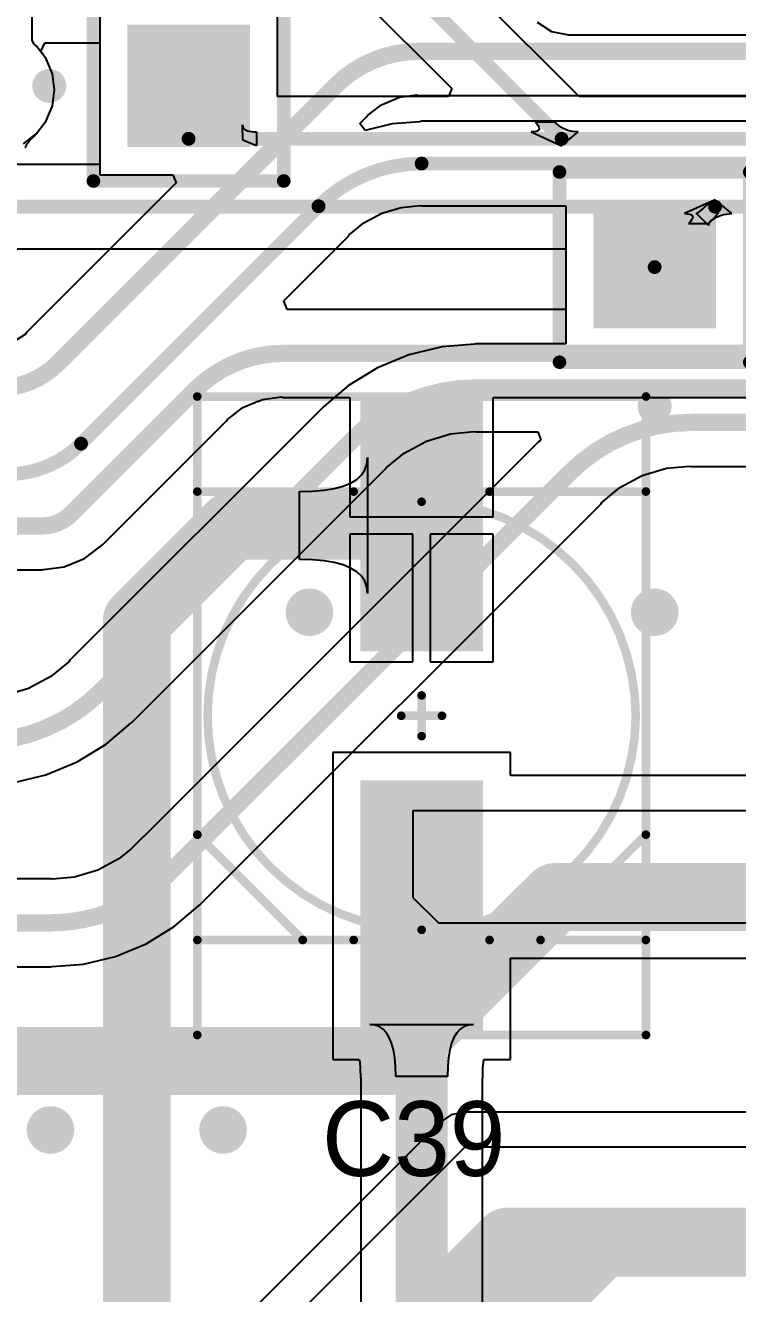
# Model space of a CAD drawing. Header units: millimetres. Extents: x -0.28 to 4.38, y -0.01 to 4.88.
# Drawn here: x 1.025 to 1.438, y 1.3 to 2.035 of the extents above; entities that cross this region are included whole.
import ezdxf

# ---------------------------------------------------------------- set-up
doc = ezdxf.new("R2010")
doc.units = ezdxf.units.MM
doc.header["$MEASUREMENT"] = 0
for name, color, linetype in [('BottomLayer', 5, 'Continuous'), ('BottomSolder', 6, 'Continuous'), ('Mechanical13', 56, 'Continuous'), ('Mechanical15', 56, 'Continuous'), ('MultiLayer', 9, 'Continuous'), ('PadHoleLayer', 156, 'Continuous'), ('TopLayer', 1, 'Continuous'), ('TopOverlay', 2, 'Continuous'), ('TopPaste', 8, 'Continuous'), ('TopSolder', 216, 'Continuous'), ('ViaHoleLayer', 16, 'Continuous')]:
    doc.layers.add(name, color=color, linetype=linetype)

# ---------------------------------------------------------------- blocks, each defined once
blk = doc.blocks.new('JP1_D1T_16')
at = {"layer": 'BottomLayer'}
blk.add_solid([(-0.0315, -0.0315), (0.0315, -0.0315), (-0.0315, 0.0315), (0.0315, 0.0315)], dxfattribs=at)
at = {"layer": 'BottomSolder'}
blk.add_solid([(-0.0355, -0.0355), (0.0355, -0.0355), (-0.0355, 0.0355), (0.0355, 0.0355)], dxfattribs=at)
at = {"layer": 'MultiLayer'}
blk.add_solid([(-0.0315, -0.0315), (0.0315, -0.0315), (-0.0315, 0.0315), (0.0315, 0.0315)], dxfattribs=at)
at = {"layer": 'PadHoleLayer', "const_width": 0.02165}
blk.add_lwpolyline([(-0.01083, 0, 1), (0.01083, 0, 1)], format="xyb", close=True, dxfattribs=at)
at = {"layer": 'TopLayer'}
blk.add_solid([(-0.0315, -0.0315), (0.0315, -0.0315), (-0.0315, 0.0315), (0.0315, 0.0315)], dxfattribs=at)
at = {"layer": 'TopOverlay'}
for points, const_width in [([(0.00492, 0.08071, 1), (-0.00492, 0.08071, 1)], 0.00984), ([(-0.00738, 0.08071, 1), (-0.00246, 0.08071, 1)], 0.00492), ([(0.00246, 0.08071, 1), (0.00738, 0.08071, 1)], 0.00492), ([(-0.05709, 0.05512, 1), (-0.05315, 0.05512, 1)], 0.00394), ([(-0.05709, 0.05512, 1), (-0.05315, 0.05512, 1)], 0.00394), ([(0.05315, 0.05512, 1), (0.05709, 0.05512, 1)], 0.00394), ([(0.05315, 0.05512, 1), (0.05709, 0.05512, 1)], 0.00394), ([(-0.05709, -0.05512, 1), (-0.05315, -0.05512, 1)], 0.00394), ([(-0.05709, -0.05512, 1), (-0.05315, -0.05512, 1)], 0.00394), ([(0.05315, -0.05512, 1), (0.05709, -0.05512, 1)], 0.00394), ([(0.05315, -0.05512, 1), (0.05709, -0.05512, 1)], 0.00394)]:
    blk.add_lwpolyline(points, format="xyb", close=True, dxfattribs=dict(at, const_width=const_width))
at = {"layer": 'TopOverlay', "const_width": 0.00787}
for points in [[(-0.05512, 0.05512), (-0.05512, -0.05512)], [(-0.05512, 0.05512), (0.05512, 0.05512)], [(0.05512, 0.05512), (0.05512, -0.05512)], [(-0.05512, -0.05512), (0.05512, -0.05512)]]:
    blk.add_lwpolyline(points, dxfattribs=at)
at = {"layer": 'TopSolder'}
blk.add_solid([(-0.0355, -0.0355), (0.0355, -0.0355), (-0.0355, 0.0355), (0.0355, 0.0355)], dxfattribs=at)
blk = doc.blocks.new('JP1_D1T_17')
at = {"layer": 'BottomLayer'}
blk.add_solid([(-0.0315, -0.0315), (0.0315, -0.0315), (-0.0315, 0.0315), (0.0315, 0.0315)], dxfattribs=at)
at = {"layer": 'BottomSolder'}
blk.add_solid([(-0.0355, -0.0355), (0.0355, -0.0355), (-0.0355, 0.0355), (0.0355, 0.0355)], dxfattribs=at)
at = {"layer": 'MultiLayer'}
blk.add_solid([(-0.0315, -0.0315), (0.0315, -0.0315), (-0.0315, 0.0315), (0.0315, 0.0315)], dxfattribs=at)
at = {"layer": 'PadHoleLayer', "const_width": 0.02165}
blk.add_lwpolyline([(-0.01083, 0, 1), (0.01083, 0, 1)], format="xyb", close=True, dxfattribs=at)
at = {"layer": 'TopLayer'}
blk.add_solid([(-0.0315, -0.0315), (0.0315, -0.0315), (-0.0315, 0.0315), (0.0315, 0.0315)], dxfattribs=at)
at = {"layer": 'TopOverlay'}
for points, const_width in [([(0.00492, 0.08071, 1), (-0.00492, 0.08071, 1)], 0.00984), ([(-0.00738, 0.08071, 1), (-0.00246, 0.08071, 1)], 0.00492), ([(0.00246, 0.08071, 1), (0.00738, 0.08071, 1)], 0.00492), ([(-0.05709, 0.05512, 1), (-0.05315, 0.05512, 1)], 0.00394), ([(-0.05709, 0.05512, 1), (-0.05315, 0.05512, 1)], 0.00394), ([(0.05315, 0.05512, 1), (0.05709, 0.05512, 1)], 0.00394), ([(0.05315, 0.05512, 1), (0.05709, 0.05512, 1)], 0.00394), ([(-0.05709, -0.05512, 1), (-0.05315, -0.05512, 1)], 0.00394), ([(-0.05709, -0.05512, 1), (-0.05315, -0.05512, 1)], 0.00394), ([(0.05315, -0.05512, 1), (0.05709, -0.05512, 1)], 0.00394), ([(0.05315, -0.05512, 1), (0.05709, -0.05512, 1)], 0.00394)]:
    blk.add_lwpolyline(points, format="xyb", close=True, dxfattribs=dict(at, const_width=const_width))
at = {"layer": 'TopOverlay', "const_width": 0.00787}
for points in [[(-0.05512, 0.05512), (-0.05512, -0.05512)], [(0.05512, 0.05512), (-0.05512, 0.05512)], [(0.05512, 0.05512), (0.05512, -0.05512)], [(0.05512, -0.05512), (-0.05512, -0.05512)]]:
    blk.add_lwpolyline(points, dxfattribs=at)
at = {"layer": 'TopSolder'}
blk.add_solid([(-0.0355, -0.0355), (0.0355, -0.0355), (-0.0355, 0.0355), (0.0355, 0.0355)], dxfattribs=at)
blk = doc.blocks.new('CAP_ALU_SMD_6_3_7_7_2_2_63')
at = {"layer": 'Mechanical13', "const_width": 0.005}
for points in [[(-0.12992, 0.12992), (0.12992, 0.12992)], [(-0.12992, 0.12992), (-0.12992, -0.12992)], [(0.12992, 0.12992), (0.12992, -0.12992)], [(-0.12992, -0.12992), (0.12992, -0.12992)]]:
    blk.add_lwpolyline(points, dxfattribs=at)
at = {"layer": 'Mechanical13'}
for points, const_width in [([(-0.13117, 0.12992, 1), (-0.12867, 0.12992, 1)], 0.0025), ([(-0.13117, 0.12992, 1), (-0.12867, 0.12992, 1)], 0.0025), ([(0.12867, 0.12992, 1), (0.13117, 0.12992, 1)], 0.0025), ([(0.12867, 0.12992, 1), (0.13117, 0.12992, 1)], 0.0025), ([(0.12402, 0, 1), (-0.12402, 0, 1)], 0.005), ([(-0.12527, 0, 1), (-0.12277, 0, 1)], 0.0025), ([(0.12277, 0, 1), (0.12527, 0, 1)], 0.0025), ([(-0.13117, -0.12992, 1), (-0.12867, -0.12992, 1)], 0.0025), ([(-0.13117, -0.12992, 1), (-0.12867, -0.12992, 1)], 0.0025), ([(0.12867, -0.12992, 1), (0.13117, -0.12992, 1)], 0.0025), ([(0.12867, -0.12992, 1), (0.13117, -0.12992, 1)], 0.0025)]:
    blk.add_lwpolyline(points, format="xyb", close=True, dxfattribs=dict(at, const_width=const_width))
at = {"layer": 'Mechanical15', "const_width": 0.005}
for points in [[(-0.185, 0.13), (0.185, 0.13)], [(-0.185, 0.13), (-0.185, -0.13)], [(0.185, 0.13), (0.185, -0.13)], [(0, 0.01181), (0, -0.01181)], [(-0.01181, 0), (0.01181, 0)], [(-0.185, -0.13), (0.185, -0.13)]]:
    blk.add_lwpolyline(points, dxfattribs=at)
at = {"layer": 'Mechanical15', "const_width": 0.0025}
for points in [[(-0.18625, 0.13, 1), (-0.18375, 0.13, 1)], [(-0.18625, 0.13, 1), (-0.18375, 0.13, 1)], [(0.18375, 0.13, 1), (0.18625, 0.13, 1)], [(0.18375, 0.13, 1), (0.18625, 0.13, 1)], [(-0.00125, 0.01181, 1), (0.00125, 0.01181, 1)], [(-0.01306, 0, 1), (-0.01056, 0, 1)], [(0.01056, 0, 1), (0.01306, 0, 1)], [(-0.00125, -0.01181, 1), (0.00125, -0.01181, 1)], [(-0.18625, -0.13, 1), (-0.18375, -0.13, 1)], [(-0.18625, -0.13, 1), (-0.18375, -0.13, 1)], [(0.18375, -0.13, 1), (0.18625, -0.13, 1)], [(0.18375, -0.13, 1), (0.18625, -0.13, 1)]]:
    blk.add_lwpolyline(points, format="xyb", close=True, dxfattribs=at)
at = {"layer": 'TopLayer'}
for points in [[(-0.17913, -0.0315), (-0.04134, -0.0315), (-0.17913, 0.0315), (-0.04134, 0.0315)], [(0.04134, -0.0315), (0.17913, -0.0315), (0.04134, 0.0315), (0.17913, 0.0315)]]:
    blk.add_solid(points, dxfattribs=at)
at = {"layer": 'TopOverlay', "const_width": 0.005}
for points in [[(-0.0689, 0.12992), (-0.12992, 0.0689)], [(-0.0689, 0.12992), (0.12992, 0.12992)], [(0.12992, 0.12992), (0.12992, 0.03937)], [(-0.12992, 0.0689), (-0.12992, 0.03937)], [(-0.12992, -0.03937), (-0.12992, -0.0689)], [(0.12992, -0.03937), (0.12992, -0.12992)], [(-0.12992, -0.0689), (-0.0689, -0.12992)], [(-0.0689, -0.12992), (0.12992, -0.12992)]]:
    blk.add_lwpolyline(points, dxfattribs=at)
at = {"layer": 'TopOverlay', "const_width": 0.0025}
for points in [[(-0.07015, 0.12992, 1), (-0.06765, 0.12992, 1)], [(-0.07015, 0.12992, 1), (-0.06765, 0.12992, 1)], [(0.12867, 0.12992, 1), (0.13117, 0.12992, 1)], [(0.12867, 0.12992, 1), (0.13117, 0.12992, 1)], [(-0.13117, 0.0689, 1), (-0.12867, 0.0689, 1)], [(-0.13117, 0.0689, 1), (-0.12867, 0.0689, 1)], [(-0.13117, 0.03937, 1), (-0.12867, 0.03937, 1)], [(0.12867, 0.03937, 1), (0.13117, 0.03937, 1)], [(-0.13117, -0.03937, 1), (-0.12867, -0.03937, 1)], [(0.12867, -0.03937, 1), (0.13117, -0.03937, 1)], [(-0.13117, -0.0689, 1), (-0.12867, -0.0689, 1)], [(-0.13117, -0.0689, 1), (-0.12867, -0.0689, 1)], [(-0.07015, -0.12992, 1), (-0.06765, -0.12992, 1)], [(-0.07015, -0.12992, 1), (-0.06765, -0.12992, 1)], [(0.12867, -0.12992, 1), (0.13117, -0.12992, 1)], [(0.12867, -0.12992, 1), (0.13117, -0.12992, 1)]]:
    blk.add_lwpolyline(points, format="xyb", close=True, dxfattribs=at)
at = {"layer": 'TopPaste'}
for points in [[(-0.17913, -0.0315), (-0.04134, -0.0315), (-0.17913, 0.0315), (-0.04134, 0.0315)], [(0.04134, -0.0315), (0.17913, -0.0315), (0.04134, 0.0315), (0.17913, 0.0315)]]:
    blk.add_solid(points, dxfattribs=at)
at = {"layer": 'TopSolder'}
for points in [[(-0.18313, -0.0355), (-0.03734, -0.0355), (-0.18313, 0.0355), (-0.03734, 0.0355)], [(0.03734, -0.0355), (0.18313, -0.0355), (0.03734, 0.0355), (0.18313, 0.0355)]]:
    blk.add_solid(points, dxfattribs=at)

msp = doc.modelspace()

# ---------------------------------------------------------------- linework, layer by layer
at = {"layer": 'BottomLayer'}
for p, q in [((1.34625, 1.99382), (1.0847, 2.25536)), ((1.02947, 2.02641), (1.02947, 2.22974)), ((1.04274, 2.22811), (1.27241, 1.99844)), ((1.0685, 2.0515), (1.0685, 1.95447)), ((1.1715, 1.99382), (1.1715, 2.0515)), ((1.32198, 2.03698), (1.33025, 2.03145)), ((1.33025, 2.03145), (1.34, 2.02951)), ((1.34, 2.02951), (1.81892, 2.02951)), ((1.03032, 2.02435), (1.02947, 2.02641)), ((1.03177, 2.02324), (1.03032, 2.02435)), ((1.0375, 2.01578), (1.03177, 2.02324)), ((1.0411, 2.00708), (1.0375, 2.01578)), ((1.04233, 1.99775), (1.0411, 2.00708)), ((1.0411, 1.98842), (1.04233, 1.99775)), ((1.2705, 1.99382), (1.1715, 1.99382)), ((1.27241, 1.99844), (1.2705, 1.99382)), ((1.68779, 1.99382), (1.34625, 1.99382)), ((1.0375, 1.97972), (1.0411, 1.98842)), ((1.03177, 1.97225), (1.0375, 1.97972)), ((1.15138, 1.96862), (1.15126, 1.97735)), ((1.15126, 1.97735), (1.15135, 1.97659)), ((1.33211, 1.979), (1.3208, 1.979)), ((1.3208, 1.979), (1.32179, 1.97793)), ((1.32179, 1.97793), (1.32251, 1.97697)), ((1.32251, 1.97697), (1.32296, 1.97612)), ((1.33326, 1.97793), (1.33211, 1.979)), ((1.33447, 1.97697), (1.33326, 1.97793)), ((1.33571, 1.97612), (1.33447, 1.97697)), ((1.0243, 1.96652), (1.03177, 1.97225)), ((1.15135, 1.97659), (1.1516, 1.97591)), ((1.1516, 1.97591), (1.15201, 1.97531)), ((1.15201, 1.97531), (1.15258, 1.97479)), ((1.15258, 1.97479), (1.15331, 1.97435)), ((1.15331, 1.97435), (1.15421, 1.97399)), ((1.15421, 1.97399), (1.15526, 1.97371)), ((1.15526, 1.97371), (1.15647, 1.97351)), ((1.15647, 1.97351), (1.15784, 1.97339)), ((1.15784, 1.97339), (1.15938, 1.97335)), ((1.15938, 1.97335), (1.15938, 1.96535)), ((1.31992, 1.9734), (1.31845, 1.97335)), ((1.31845, 1.97335), (1.33611, 1.96535)), ((1.32111, 1.97357), (1.31992, 1.9734)), ((1.32202, 1.97386), (1.32111, 1.97357)), ((1.32267, 1.97425), (1.32202, 1.97386)), ((1.32304, 1.97476), (1.32267, 1.97425)), ((1.32296, 1.97612), (1.32314, 1.97538)), ((1.32314, 1.97538), (1.32304, 1.97476)), ((1.33701, 1.97538), (1.33571, 1.97612)), ((1.33611, 1.96535), (1.34577, 1.97335)), ((1.33835, 1.97476), (1.33701, 1.97538)), ((1.33974, 1.97425), (1.33835, 1.97476)), ((1.34118, 1.97386), (1.33974, 1.97425)), ((1.34266, 1.97357), (1.34118, 1.97386)), ((1.34419, 1.9734), (1.34266, 1.97357)), ((1.34577, 1.97335), (1.34419, 1.9734)), ((1.15938, 1.96535), (1.15138, 1.96862)), ((1.33611, 1.96535), (1.33611, 1.96535)), ((1.33611, 1.96535), (1.33611, 1.96535)), ((1.33611, 1.96535), (1.33611, 1.96535)), ((1.33611, 1.96535), (1.33611, 1.96535)), ((1.33611, 1.96535), (1.33611, 1.96535)), ((1.33611, 1.96535), (1.33611, 1.96535)), ((1.33611, 1.96535), (1.33611, 1.96535)), ((1.33611, 1.96535), (1.33611, 1.96535)), ((1.33611, 1.96535), (1.33611, 1.96535)), ((1.33611, 1.96535), (1.33611, 1.96535)), ((1.0685, 1.95447), (0.97829, 1.95447)), ((1.425, 1.934), (1.40734, 1.926)), ((1.43466, 1.926), (1.425, 1.934)), ((1.425, 1.934), (1.425, 1.934)), ((1.425, 1.934), (1.425, 1.934)), ((1.425, 1.934), (1.425, 1.934)), ((1.425, 1.934), (1.425, 1.934)), ((1.425, 1.934), (1.425, 1.934)), ((1.425, 1.934), (1.425, 1.934)), ((1.425, 1.934), (1.425, 1.934)), ((1.425, 1.934), (1.425, 1.934)), ((1.425, 1.934), (1.425, 1.934)), ((1.425, 1.934), (1.425, 1.934)), ((1.40734, 1.926), (1.40881, 1.92594)), ((1.40881, 1.92594), (1.41, 1.92577)), ((1.41, 1.92577), (1.41091, 1.92549)), ((1.42126, 1.91913), (1.41413, 1.92626)), ((1.41413, 1.92626), (1.41433, 1.92618)), ((1.41433, 1.92618), (1.41465, 1.92625)), ((1.41465, 1.92625), (1.41509, 1.92647)), ((1.41509, 1.92647), (1.41564, 1.92683)), ((1.41564, 1.92683), (1.41631, 1.92733)), ((1.41631, 1.92733), (1.41799, 1.92878)), ((1.41799, 1.92878), (1.42138, 1.93203)), ((1.42138, 1.93203), (1.42703, 1.92638)), ((1.42703, 1.92638), (1.4258, 1.92513)), ((1.43007, 1.92549), (1.43155, 1.92577)), ((1.43155, 1.92577), (1.43308, 1.92594)), ((1.43308, 1.92594), (1.43466, 1.926)), ((1.41068, 1.92142), (1.40969, 1.92034)), ((1.40969, 1.92034), (1.421, 1.92034)), ((1.4114, 1.92238), (1.41068, 1.92142)), ((1.41091, 1.92549), (1.41156, 1.92509)), ((1.41185, 1.92323), (1.4114, 1.92238)), ((1.41156, 1.92509), (1.41193, 1.92459)), ((1.41203, 1.92396), (1.41185, 1.92323)), ((1.41193, 1.92459), (1.41203, 1.92396)), ((1.421, 1.92034), (1.42215, 1.92142)), ((1.42125, 1.91965), (1.42118, 1.91933)), ((1.42118, 1.91933), (1.42126, 1.91913)), ((1.42147, 1.92009), (1.42125, 1.91965)), ((1.42183, 1.92064), (1.42147, 1.92009)), ((1.4258, 1.92513), (1.42183, 1.92064)), ((1.42215, 1.92142), (1.42336, 1.92238)), ((1.42336, 1.92238), (1.4246, 1.92323)), ((1.4246, 1.92323), (1.4259, 1.92396)), ((1.4259, 1.92396), (1.42724, 1.92459)), ((1.42724, 1.92459), (1.42863, 1.92509)), ((1.42863, 1.92509), (1.43007, 1.92549)), ((0.97829, 1.90553), (1.3385, 1.90553)), ((1.3385, 1.90553), (1.3385, 1.85049)), ((1.26681, 1.84884), (1.24767, 1.84425)), ((1.28556, 1.85032), (1.26681, 1.84884)), ((1.28642, 1.85049), (1.28556, 1.85032)), ((1.3385, 1.85049), (1.28642, 1.85049)), ((1.24767, 1.84425), (1.2295, 1.83672)), ((1.2295, 1.83672), (1.21272, 1.82644)), ((1.21272, 1.82644), (1.19842, 1.81422)), ((1.19769, 1.81373), (1.05127, 1.66731)), ((1.19842, 1.81422), (1.19769, 1.81373)), ((1.32269, 1.79373), (1.09378, 1.56483)), ((1.24483, 1.78724), (1.25777, 1.79416)), ((1.25777, 1.79416), (1.27182, 1.79842)), ((1.27182, 1.79842), (1.28524, 1.79974)), ((1.28524, 1.79974), (1.28642, 1.79951)), ((1.28642, 1.79951), (1.32238, 1.79951)), ((1.32238, 1.79951), (1.32412, 1.79482)), ((1.32342, 1.79422), (1.32269, 1.79373)), ((1.32412, 1.79482), (1.32342, 1.79422)), ((1.2344, 1.77869), (1.24483, 1.78724)), ((1.23373, 1.77769), (1.2344, 1.77869)), ((1.39682, 1.77842), (1.41024, 1.77974)), ((1.41024, 1.77974), (1.41142, 1.77951)), ((1.41142, 1.77951), (1.57358, 1.77951)), ((1.08731, 1.63127), (1.23373, 1.77769)), ((1.36983, 1.76724), (1.38277, 1.77416)), ((1.38277, 1.77416), (1.39682, 1.77842)), ((1.3594, 1.75869), (1.36983, 1.76724)), ((1.12631, 1.52526), (1.35873, 1.75769)), ((1.35873, 1.75769), (1.3594, 1.75869)), ((1.0506, 1.66631), (1.04017, 1.65776)), ((1.05127, 1.66731), (1.0506, 1.66631)), ((1.04017, 1.65776), (1.02723, 1.65084)), ((1.02723, 1.65084), (1.01318, 1.64658)), ((1.07228, 1.61856), (1.08658, 1.63078)), ((1.08658, 1.63078), (1.08731, 1.63127)), ((1.0555, 1.60828), (1.07228, 1.61856)), ((1.03733, 1.60075), (1.0555, 1.60828)), ((1.01819, 1.59616), (1.03733, 1.60075)), ((1.09026, 1.56131), (1.08666, 1.55793)), ((1.09374, 1.56479), (1.09026, 1.56131)), ((1.09026, 1.56131), (1.09026, 1.56131)), ((1.09378, 1.56483), (1.09374, 1.56479)), ((1.07967, 1.55219), (1.06733, 1.54559)), ((1.08666, 1.55793), (1.07967, 1.55219)), ((1.06733, 1.54559), (1.05393, 1.54153)), ((1.04, 1.54049), (0.99877, 1.54049)), ((1.04112, 1.54027), (1.04, 1.54049)), ((1.05393, 1.54153), (1.04112, 1.54027)), ((1.11168, 1.51291), (1.1255, 1.52472)), ((1.1255, 1.52472), (1.12631, 1.52526)), ((1.09536, 1.50292), (1.11168, 1.51291)), ((1.07768, 1.49559), (1.09536, 1.50292)), ((1.05908, 1.49113), (1.07768, 1.49559)), ((0.99672, 1.48951), (1.04, 1.48951)), ((1.04, 1.48951), (1.04095, 1.4897)), ((1.04095, 1.4897), (1.05908, 1.49113)), ((1.2722, 1.40384), (1.26558, 1.39942)), ((1.28, 1.40539), (1.2722, 1.40384)), ((1.47835, 1.40539), (1.28, 1.40539)), ((1.26558, 1.39942), (1.07058, 1.20442)), ((1.26558, 1.39942), (1.26558, 1.39942)), ((1.28, 1.385), (1.085, 1.19)), ((1.825, 1.385), (1.28, 1.385))]:
    msp.add_line(p, q, dxfattribs=at)
for points, const_width in [([(1.05, 2.25546), (1.33611, 1.96935)], 0.008), ([(1.12, 1.96935), (1.33611, 1.96935)], 0.008), ([(1.33611, 1.96935), (1.68779, 1.96935)], 0.008), ([(0.97829, 1.93), (1.425, 1.93)], 0.008), ([(1.39, 1.895), (1.425, 1.93)], 0.008), ([(1.425, 1.93), (1.54172, 1.93)], 0.008), ([(1.28642, 1.825), (1.57358, 1.825)], 0.01), ([(1.41142, 1.805), (1.57358, 1.805)], 0.01), ([(1.06929, 1.64929), (1.21571, 1.79571)], 0.01), ([(1.10828, 1.54328), (1.34071, 1.77571)], 0.01), ([(1.2375, 1.435), (1.3325, 1.53)], 0.03937), ([(1.3325, 1.53), (1.545, 1.53)], 0.03937), ([(0.955, 1.515), (1.04, 1.515)], 0.01), ([(0.86, 1.435), (1.2375, 1.435)], 0.03937), ([(1.145, 1.115), (1.36, 1.33)], 0.03937), ([(1.36, 1.33), (1.76705, 1.33)], 0.03937)]:
    msp.add_lwpolyline(points, dxfattribs=dict(at, const_width=const_width))
for points, const_width in [([(1.118, 1.96935, 1), (1.122, 1.96935, 1)], 0.004), ([(1.33411, 1.96935, 1), (1.33811, 1.96935, 1)], 0.004), ([(1.33411, 1.96935, 1), (1.33811, 1.96935, 1)], 0.004), ([(1.33411, 1.96935, 1), (1.33811, 1.96935, 1)], 0.004), ([(1.423, 1.93, 1), (1.427, 1.93, 1)], 0.004), ([(1.423, 1.93, 1), (1.427, 1.93, 1)], 0.004), ([(1.423, 1.93, 1), (1.427, 1.93, 1)], 0.004), ([(1.388, 1.895, 1), (1.392, 1.895, 1)], 0.004), ([(1.28392, 1.825, 1), (1.28892, 1.825, 1)], 0.005), ([(1.28392, 1.825, 1), (1.28892, 1.825, 1)], 0.005), ([(1.40892, 1.805, 1), (1.41392, 1.805, 1)], 0.005), ([(1.40892, 1.805, 1), (1.41392, 1.805, 1)], 0.005), ([(1.21321, 1.79571, 1), (1.21821, 1.79571, 1)], 0.005), ([(1.21321, 1.79571, 1), (1.21821, 1.79571, 1)], 0.005), ([(1.33821, 1.77571, 1), (1.34321, 1.77571, 1)], 0.005), ([(1.33821, 1.77571, 1), (1.34321, 1.77571, 1)], 0.005), ([(1.18311, 1.695, 1), (1.19689, 1.695, 1)], 0.01378), ([(1.38311, 1.695, 1), (1.39689, 1.695, 1)], 0.01378), ([(1.06679, 1.64929, 1), (1.07179, 1.64929, 1)], 0.005), ([(1.06679, 1.64929, 1), (1.07179, 1.64929, 1)], 0.005), ([(1.10578, 1.54328, 1), (1.11078, 1.54328, 1)], 0.005), ([(1.10578, 1.54328, 1), (1.11078, 1.54328, 1)], 0.005), ([(1.32266, 1.53, 1), (1.34234, 1.53, 1)], 0.01969), ([(1.32266, 1.53, 1), (1.34234, 1.53, 1)], 0.01969), ([(1.0375, 1.515, 1), (1.0425, 1.515, 1)], 0.005), ([(1.0375, 1.515, 1), (1.0425, 1.515, 1)], 0.005), ([(1.22766, 1.435, 1), (1.24734, 1.435, 1)], 0.01969), ([(1.22766, 1.435, 1), (1.24734, 1.435, 1)], 0.01969), ([(1.03311, 1.395, 1), (1.04689, 1.395, 1)], 0.01378), ([(1.13311, 1.395, 1), (1.14689, 1.395, 1)], 0.01378), ([(1.35016, 1.33, 1), (1.36984, 1.33, 1)], 0.01969), ([(1.35016, 1.33, 1), (1.36984, 1.33, 1)], 0.01969), ([(1.08311, 1.295, 1), (1.09689, 1.295, 1)], 0.01378)]:
    msp.add_lwpolyline(points, format="xyb", close=True, dxfattribs=dict(at, const_width=const_width))
at = {"layer": 'BottomLayer', "const_width": 0.01}
for points in [[(1.21571, 1.79571, -0.198912), (1.28642, 1.825)], [(1.34071, 1.77571, -0.198912), (1.41142, 1.805)], [(1.06929, 1.64929, -0.198912), (0.99858, 1.62)], [(1.10828, 1.54328, -0.198912), (1.04, 1.515)]]:
    msp.add_lwpolyline(points, format="xyb", dxfattribs=at)
at = {"layer": 'BottomSolder', "const_width": 0.04}
for points in [[(1.14, 1.165), (1.305, 1.33)], [(1.305, 1.33), (1.535, 1.33)]]:
    msp.add_lwpolyline(points, dxfattribs=at)
at = {"layer": 'BottomSolder', "const_width": 0.02}
msp.add_lwpolyline([(1.295, 1.33, 1), (1.315, 1.33, 1)], format="xyb", close=True, dxfattribs=at)
msp.add_lwpolyline([(1.295, 1.33, 1), (1.315, 1.33, 1)], format="xyb", close=True, dxfattribs=at)
at = {"layer": 'MultiLayer', "const_width": 0.01378}
for points in [[(1.18311, 1.695, 1), (1.19689, 1.695, 1)], [(1.38311, 1.695, 1), (1.39689, 1.695, 1)], [(1.03311, 1.395, 1), (1.04689, 1.395, 1)], [(1.13311, 1.395, 1), (1.14689, 1.395, 1)], [(1.08311, 1.295, 1), (1.09689, 1.295, 1)]]:
    msp.add_lwpolyline(points, format="xyb", close=True, dxfattribs=at)
at = {"layer": 'TopLayer'}
for p, q in [((1.03434, 2.0199), (1.0368, 2.0249)), ((1.0368, 2.0249), (1.0685, 2.0249)), ((1.0685, 2.0249), (1.0685, 1.9485)), ((1.0375, 2.01578), (1.03434, 2.0199)), ((1.0411, 2.00708), (1.0375, 2.01578)), ((1.04233, 1.99775), (1.0411, 2.00708)), ((1.0411, 1.98842), (1.04233, 1.99775)), ((1.23171, 1.98909), (1.24212, 1.9934)), ((1.24212, 1.9934), (1.2522, 1.99473)), ((1.2522, 1.99473), (1.25328, 1.99451)), ((1.25328, 1.99451), (1.58925, 1.99451)), ((1.0375, 1.97972), (1.0411, 1.98842)), ((1.22364, 1.9829), (1.23171, 1.98909)), ((1.03177, 1.97225), (1.0375, 1.97972)), ((1.21917, 1.97812), (1.22302, 1.98198)), ((1.22237, 1.97425), (1.21917, 1.97812)), ((1.23797, 1.978), (1.22237, 1.97425)), ((1.22302, 1.98198), (1.22364, 1.9829)), ((1.25388, 1.97925), (1.23797, 1.978)), ((1.255, 1.97947), (1.25388, 1.97925)), ((1.58925, 1.97947), (1.255, 1.97947)), ((1.02783, 1.96831), (1.02948, 1.97)), ((1.02948, 1.97), (1.03046, 1.97089)), ((1.03046, 1.97089), (1.03105, 1.9717)), ((1.03105, 1.9717), (1.03177, 1.97225)), ((1.02541, 1.96419), (1.02552, 1.96434)), ((1.02552, 1.96434), (1.0257, 1.96501)), ((1.0257, 1.96501), (1.02608, 1.96559)), ((1.02608, 1.96559), (1.02634, 1.96625)), ((1.02634, 1.96625), (1.0264, 1.96637)), ((1.0264, 1.96637), (1.02653, 1.9666)), ((1.02653, 1.9666), (1.0266, 1.96672)), ((1.0266, 1.96672), (1.02761, 1.96806)), ((1.02761, 1.96806), (1.02783, 1.96831)), ((1.0685, 1.9485), (1.11092, 1.9485)), ((1.11092, 1.9485), (1.11284, 1.94388)), ((1.11284, 1.94388), (1.02612, 1.85717)), ((1.22151, 1.92063), (1.23193, 1.9262)), ((1.23193, 1.9262), (1.24324, 1.92963)), ((1.24324, 1.92963), (1.25412, 1.9307)), ((1.25412, 1.9307), (1.255, 1.93053)), ((1.255, 1.93053), (1.3385, 1.93053)), ((1.3385, 1.93053), (1.3385, 1.87049)), ((1.21307, 1.91371), (1.22151, 1.92063)), ((1.1751, 1.87549), (1.21255, 1.91295)), ((1.21255, 1.91295), (1.21256, 1.91296)), ((1.21256, 1.91296), (1.21257, 1.91297)), ((1.21257, 1.91297), (1.21258, 1.91297)), ((1.21258, 1.91297), (1.21307, 1.91371)), ((1.17717, 1.87049), (1.1751, 1.87549)), ((1.3385, 1.87049), (1.17717, 1.87049)), ((1.02549, 1.85623), (1.01889, 1.85182)), ((1.0261, 1.85715), (1.02549, 1.85623)), ((1.02611, 1.85715), (1.0261, 1.85715)), ((1.02612, 1.85717), (1.02611, 1.85715)), ((1.15133, 1.81356), (1.16016, 1.81722)), ((1.16016, 1.81722), (1.16061, 1.81731)), ((1.16061, 1.81731), (1.161, 1.81757)), ((1.161, 1.81757), (1.16275, 1.81829)), ((1.16275, 1.81829), (1.17381, 1.81975)), ((1.17381, 1.81975), (1.175, 1.81951)), ((1.175, 1.81951), (1.2135, 1.81951)), ((1.2135, 1.81951), (1.2135, 1.75024)), ((1.2965, 1.75024), (1.2965, 1.81951)), ((1.2965, 1.81951), (1.71858, 1.81951)), ((1.14249, 1.80678), (1.15133, 1.81356)), ((1.0701, 1.73405), (1.14181, 1.80576)), ((1.14181, 1.80576), (1.14249, 1.80678)), ((1.22216, 1.77752), (1.22335, 1.78087)), ((1.22335, 1.78087), (1.22374, 1.78461)), ((1.22374, 1.78461), (1.22374, 1.70587)), ((1.21387, 1.76984), (1.21743, 1.77201)), ((1.21743, 1.77201), (1.22019, 1.77457)), ((1.22019, 1.77457), (1.22216, 1.77752)), ((1.18425, 1.76492), (1.19176, 1.76512)), ((1.18425, 1.72555), (1.18425, 1.76492)), ((1.19176, 1.76512), (1.19847, 1.76571)), ((1.19847, 1.76571), (1.20439, 1.76669)), ((1.20439, 1.76669), (1.20953, 1.76807)), ((1.20953, 1.76807), (1.21387, 1.76984)), ((1.2135, 1.75024), (1.255, 1.75024)), ((1.255, 1.75024), (1.2965, 1.75024)), ((1.25, 1.74024), (1.2135, 1.74024)), ((1.2135, 1.74024), (1.2135, 1.66634)), ((1.25, 1.66634), (1.25, 1.74024)), ((1.2965, 1.74024), (1.26, 1.74024)), ((1.26, 1.74024), (1.26, 1.66634)), ((1.2965, 1.66634), (1.2965, 1.74024)), ((1.05978, 1.72622), (1.06927, 1.73349)), ((1.06927, 1.73349), (1.0701, 1.73405)), ((1.03598, 1.7197), (1.04783, 1.72126)), ((1.04783, 1.72126), (1.05978, 1.72622)), ((1.19176, 1.72535), (1.18425, 1.72555)), ((1.19847, 1.72476), (1.19176, 1.72535)), ((1.20439, 1.72378), (1.19847, 1.72476)), ((1.20953, 1.7224), (1.20439, 1.72378)), ((1.21387, 1.72063), (1.20953, 1.7224)), ((1.21743, 1.71846), (1.21387, 1.72063)), ((1.00029, 1.71951), (1.035, 1.71951)), ((1.035, 1.71951), (1.03598, 1.7197)), ((1.22019, 1.71591), (1.21743, 1.71846)), ((1.22216, 1.71295), (1.22019, 1.71591)), ((1.22335, 1.70961), (1.22216, 1.71295)), ((1.22374, 1.70587), (1.22335, 1.70961)), ((1.2135, 1.66634), (1.25, 1.66634)), ((1.26, 1.66634), (1.2965, 1.66634)), ((1.3065, 1.61366), (1.2035, 1.61366)), ((1.2035, 1.61366), (1.2035, 1.43587)), ((1.3065, 1.60039), (1.3065, 1.61366)), ((1.03, 1.6), (1.03, 1.6)), ((1.56461, 1.60039), (1.3065, 1.60039)), ((2.805, 1.58), (1.25, 1.58)), ((1.25, 1.58), (1.25, 1.52976)), ((1.25, 1.52976), (1.26476, 1.515)), ((1.26476, 1.515), (2.74, 1.515)), ((1.3065, 1.43587), (1.3065, 1.49461)), ((1.3065, 1.49461), (2.3347, 1.49461)), ((1.22785, 1.4558), (1.225, 1.45611)), ((1.225, 1.45611), (1.285, 1.45611)), ((1.2304, 1.4549), (1.22785, 1.4558)), ((1.28215, 1.4558), (1.2796, 1.4549)), ((1.285, 1.45611), (1.28215, 1.4558)), ((1.23265, 1.4534), (1.2304, 1.4549)), ((1.2346, 1.45129), (1.23265, 1.4534)), ((1.23625, 1.44858), (1.2346, 1.45129)), ((1.2376, 1.44526), (1.23625, 1.44858)), ((1.27375, 1.44858), (1.2724, 1.44526)), ((1.2754, 1.45129), (1.27375, 1.44858)), ((1.27735, 1.4534), (1.2754, 1.45129)), ((1.2796, 1.4549), (1.27735, 1.4534)), ((1.23865, 1.44135), (1.2376, 1.44526)), ((1.2394, 1.43683), (1.23865, 1.44135)), ((1.27135, 1.44135), (1.2706, 1.43683)), ((1.2724, 1.44526), (1.27135, 1.44135)), ((1.2035, 1.43587), (1.21889, 1.43587)), ((1.21889, 1.43587), (1.21915, 1.43426)), ((1.21915, 1.43426), (1.21948, 1.43055)), ((1.23985, 1.43171), (1.2394, 1.43683)), ((1.2706, 1.43683), (1.27015, 1.43171)), ((1.29052, 1.43055), (1.29084, 1.43426)), ((1.29084, 1.43426), (1.29111, 1.43587)), ((1.29111, 1.43587), (1.3065, 1.43587)), ((1.21948, 1.43055), (1.21962, 1.42545)), ((1.24, 1.42599), (1.23985, 1.43171)), ((1.27, 1.42599), (1.24, 1.42599)), ((1.27015, 1.43171), (1.27, 1.42599)), ((1.29038, 1.42545), (1.29052, 1.43055)), ((1.21962, 1.42545), (1.2197, 1.42509)), ((1.2197, 1.42509), (1.2197, 1.11)), ((1.2903, 1.42509), (1.29038, 1.42545)), ((1.2903, 1.12462), (1.2903, 1.42509))]:
    msp.add_line(p, q, dxfattribs=at)
for points, const_width in [([(1.205, 2, -0.198912), (1.25328, 2.02)], 0.01), ([(1.19528, 1.93028, -0.198803), (1.255, 1.955)], 0.008), ([(1.19525, 1.93025, -0.000105), (1.19528, 1.93028)], 0.008), ([(1.12379, 1.82379, -0.111853), (1.15086, 1.84086)], 0.01), ([(1.15086, 1.84086, -0.085164), (1.175, 1.845)], 0.01), ([(1.04412, 1.83912, -0.198759), (1.01, 1.825)], 0.01), ([(1.04414, 1.83914, -0.000148), (1.04412, 1.83912)], 0.01), ([(1.05768, 1.79268, -0.198912), (1.015, 1.775)], 0.008), ([(1.05207, 1.75207, -0.198912), (1.035, 1.745)], 0.01)]:
    msp.add_lwpolyline(points, format="xyb", dxfattribs=dict(at, const_width=const_width))
for points, const_width in [([(1.25328, 2.02), (1.705, 2.02)], 0.01), ([(1.04414, 1.83914), (1.205, 2)], 0.01), ([(1.255, 1.955), (1.625, 1.955)], 0.008), ([(1.05768, 1.79268), (1.19525, 1.93025)], 0.008), ([(1.175, 1.845), (1.71, 1.845)], 0.01), ([(1.05207, 1.75207), (1.12379, 1.82379)], 0.01), ([(1.09, 1.69), (1.14524, 1.74524)], 0.03937), ([(1.14524, 1.74524), (1.255, 1.74524)], 0.03937), ([(0.945, 1.745), (1.035, 1.745)], 0.01), ([(1.09, 1.01), (1.09, 1.69)], 0.03937), ([(1.255, 1.52476), (1.255, 1.56217)], 0.03), ([(1.255, 1.11), (1.255, 1.52476)], 0.03)]:
    msp.add_lwpolyline(points, dxfattribs=dict(at, const_width=const_width))
for points, const_width in [([(1.25078, 2.02, 1), (1.25578, 2.02, 1)], 0.005), ([(1.25078, 2.02, 1), (1.25578, 2.02, 1)], 0.005), ([(1.2025, 2, 1), (1.2075, 2, 1)], 0.005), ([(1.2025, 2, 1), (1.2075, 2, 1)], 0.005), ([(1.253, 1.955, 1), (1.257, 1.955, 1)], 0.004), ([(1.253, 1.955, 1), (1.257, 1.955, 1)], 0.004), ([(1.19325, 1.93025, 1), (1.19725, 1.93025, 1)], 0.004), ([(1.19325, 1.93025, 1), (1.19725, 1.93025, 1)], 0.004), ([(1.19328, 1.93028, 1), (1.19728, 1.93028, 1)], 0.004), ([(1.19328, 1.93028, 1), (1.19728, 1.93028, 1)], 0.004), ([(1.14836, 1.84086, 1), (1.15336, 1.84086, 1)], 0.005), ([(1.14836, 1.84086, 1), (1.15336, 1.84086, 1)], 0.005), ([(1.1725, 1.845, 1), (1.1775, 1.845, 1)], 0.005), ([(1.1725, 1.845, 1), (1.1775, 1.845, 1)], 0.005), ([(1.04162, 1.83912, 1), (1.04662, 1.83912, 1)], 0.005), ([(1.04162, 1.83912, 1), (1.04662, 1.83912, 1)], 0.005), ([(1.04164, 1.83914, 1), (1.04664, 1.83914, 1)], 0.005), ([(1.04164, 1.83914, 1), (1.04664, 1.83914, 1)], 0.005), ([(1.12129, 1.82379, 1), (1.12629, 1.82379, 1)], 0.005), ([(1.12129, 1.82379, 1), (1.12629, 1.82379, 1)], 0.005), ([(1.05568, 1.79268, 1), (1.05968, 1.79268, 1)], 0.004), ([(1.05568, 1.79268, 1), (1.05968, 1.79268, 1)], 0.004), ([(1.13539, 1.74524, 1), (1.15508, 1.74524, 1)], 0.01969), ([(1.13539, 1.74524, 1), (1.15508, 1.74524, 1)], 0.01969), ([(1.24516, 1.74524, 1), (1.26484, 1.74524, 1)], 0.01969), ([(1.04957, 1.75207, 1), (1.05457, 1.75207, 1)], 0.005), ([(1.04957, 1.75207, 1), (1.05457, 1.75207, 1)], 0.005), ([(1.0325, 1.745, 1), (1.0375, 1.745, 1)], 0.005), ([(1.0325, 1.745, 1), (1.0375, 1.745, 1)], 0.005), ([(1.08016, 1.69, 1), (1.09984, 1.69, 1)], 0.01969), ([(1.08016, 1.69, 1), (1.09984, 1.69, 1)], 0.01969), ([(1.18311, 1.695, 1), (1.19689, 1.695, 1)], 0.01378), ([(1.38311, 1.695, 1), (1.39689, 1.695, 1)], 0.01378), ([(1.2475, 1.56217, 1), (1.2625, 1.56217, 1)], 0.015), ([(1.2475, 1.52476, 1), (1.2625, 1.52476, 1)], 0.015), ([(1.2475, 1.52476, 1), (1.2625, 1.52476, 1)], 0.015), ([(1.03311, 1.395, 1), (1.04689, 1.395, 1)], 0.01378), ([(1.13311, 1.395, 1), (1.14689, 1.395, 1)], 0.01378), ([(1.08311, 1.295, 1), (1.09689, 1.295, 1)], 0.01378)]:
    msp.add_lwpolyline(points, format="xyb", close=True, dxfattribs=dict(at, const_width=const_width))
at = {"layer": 'ViaHoleLayer', "const_width": 0.00787}
for points in [[(1.18606, 1.695, 1), (1.19394, 1.695, 1)], [(1.38606, 1.695, 1), (1.39394, 1.695, 1)], [(1.03606, 1.395, 1), (1.04394, 1.395, 1)], [(1.13606, 1.395, 1), (1.14394, 1.395, 1)], [(1.08606, 1.295, 1), (1.09394, 1.295, 1)]]:
    msp.add_lwpolyline(points, format="xyb", close=True, dxfattribs=at)

# ---------------------------------------------------------------- block references
for name, p, rotation in [('JP1_D1T_16', (1.12, 2), 90), ('JP1_D1T_17', (1.39, 1.895), 180), ('CAP_ALU_SMD_6_3_7_7_2_2_63', (1.255, 1.635), 90)]:
    msp.add_blockref(name, p, dxfattribs=dict(rotation=rotation))

# ---------------------------------------------------------------- texts
at = {"layer": 'TopOverlay'}
msp.add_text('C39', height=0.043307, dxfattribs=at).set_placement((1.19728, 1.36835))

doc.saveas('drawing.dxf')
